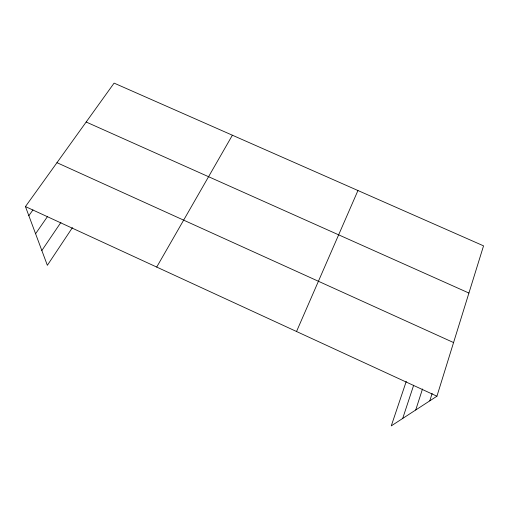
<?xml version="1.0" encoding="UTF-8"?>
<svg xmlns="http://www.w3.org/2000/svg" width="509" height="509" viewBox="0 0 509 509"><rect width="100%" height="100%" fill="white"/><g stroke="black" fill="none" stroke-linecap="round" stroke-linejoin="round"><path stroke-width="0.76" d="M406.252 381.387L391.268 425.887L436.932 396.206L483.55 245.847L114.099 83.113L25.45 206.578L47.356 265.31L72.418 227.631M429.8 400.844L432.135 393.412M415.726 409.993L422.508 388.952M402.695 418.462L413.671 385.218M296.531 331.505L357.948 190.525M156.708 267.066L232.39 135.216M41.84 250.53L60.94 222.357M35.579 233.739L47.623 216.363M28.848 215.695L32.983 209.873M86.167 122.014L468.916 293.044M56.963 162.683L453.564 342.563M25.45 206.578L436.932 396.206"/></g></svg>
